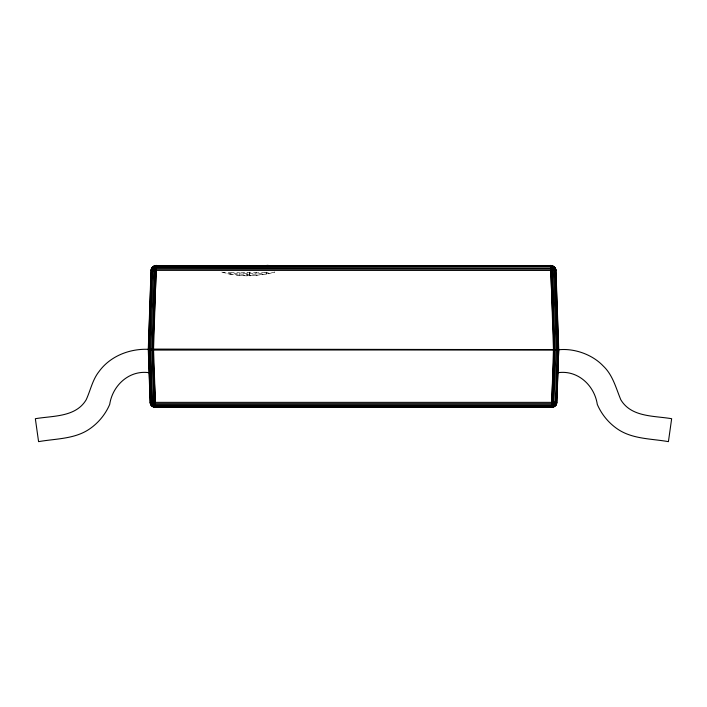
<?xml version="1.0" encoding="UTF-8"?>
<svg xmlns="http://www.w3.org/2000/svg" width="707" height="707" viewBox="0 0 707 707"><rect width="100%" height="100%" fill="white"/><g stroke="black" fill="none" stroke-linecap="round" stroke-linejoin="round"><path stroke-width="0.53" stroke-dasharray="3.54 2.65" d="M222.802 272.283C239.788 276.587 257.79 276.41 274.749 272.054L266.486 274.289L249.43 275.871L247.079 275.871L247.114 272.071M247.079 275.871L239.452 275.509L239.726 272.257L256.782 272.257L257.056 275.509M221.759 272.054L230.022 274.289L230.411 272.089M268.271 272.301C255.103 274.952 241.405 274.952 228.237 272.301M265.072 272.222L249.412 273.636L231.436 272.222M230.022 274.289L239.452 275.509M266.097 272.089L266.486 274.289M249.394 272.071L249.43 275.871"/><path stroke-width="1.06" d="M558.724 349.612L555.967 270.436L555.198 267.882L552.043 265.532L154.957 265.532L151.802 267.882L151.033 270.436L148.276 349.488L150.114 402.363L150.883 404.917L154.046 407.267L552.954 407.267L556.117 404.917L556.886 402.363L558.724 349.612L149.822 349.293L148.276 349.373L148.461 349.779L558.724 349.612L556.665 403.688L552.989 402.398L554.147 349.346L552.07 270.392L550.709 269.111L156.291 269.111C150.246 273.795 149.239 266.521 156.291 265.532L551.999 265.691L555.057 267.971L555.782 270.392L558.539 349.779C573.775 348.091 592.024 354.163 603.239 366.014C612.836 375.055 615.938 388.01 620.799 399.729C631.271 417.386 654.116 415.672 671.65 418.712L668.424 441.645C651.368 438.605 632.571 439.241 617.644 429.114C608.665 423.016 601.551 414.373 597.291 404.386C594.454 385.403 577.734 369.796 557.92 372.704M552.565 267.317L550.709 266.831L155.354 267.016L153.666 267.9L152.579 270.357L149.822 349.293L151.643 402.787L152.747 404.899L154.418 405.836L552.565 405.783L554.217 404.855L555.357 402.787L557.178 349.293L554.438 270.003L553.334 267.9L551.663 266.954L550.709 267.882L551.999 268.315L155.602 267.971L154.957 268.236L155.628 268.068L156.291 269.111L154.93 270.392L152.853 349.346L154.011 402.398L155.372 403.688L551.628 403.688C557.673 398.995 558.68 406.278 551.628 407.267L155.372 407.267C149.601 406.242 147.975 400.445 155.372 402.363L551.628 402.363C555.543 401.116 554.253 404.704 551.628 404.917L154.683 404.819L152.677 402.619L150.909 349.806L153.764 269.862M156.291 265.355L153.534 349.373L155.372 402.363L150.335 403.688L148.461 349.329L151.254 269.111L154.93 270.392L152.173 349.329L154.011 402.398L152.747 402.424L153.119 403.547M551.628 407.435L553.466 349.373L550.709 265.355M552.954 407.267L551.628 403.688L552.989 402.398L554.827 349.329L552.149 270.189L550.709 269.111L551.372 268.068M154.957 265.532L156.291 270.436L152.853 349.346L553.466 349.55L554.147 349.762L551.628 402.363L552.291 404.731M151.899 269.305L148.983 349.806L150.847 402.919L152.191 405.473L154.214 406.613L551.628 406.764L554.809 405.473L556.02 403.494L558.017 349.302L555.234 269.88L553.89 267.317L551.867 266.185L156.291 266.035L153.11 267.317L151.74 270.366L152.668 269.535M553.466 349.435L554.147 349.346L553.466 349.488L554.147 349.346L550.709 270.436L555.746 269.111L555.967 270.436L153.666 270.366L154.957 268.236M554.323 402.619L555.34 402.433L554.809 404.112M556.02 403.494L556.179 402.424L555.357 402.787M154.046 407.267L155.372 402.363L152.853 349.762L153.534 349.435M552.043 265.532L550.709 270.436L555.198 267.882M555.994 403.485L556.701 402.398L556.639 402.999L552.989 402.398M553.881 403.547L556.091 349.302L553.325 269.835M151.943 267.971L151.422 269.164L151.952 267.98M152.8 406.764L155.372 402.363L155.372 407.435M154.038 404.563L155.372 404.917L154.435 405.783L155.372 405.959L154.223 406.587L155.372 406.764L154.091 407.091L151.846 405.836L152.88 406.613M552.954 266.619L553.89 267.317M553.281 266.035L550.709 270.436L554.359 266.831M154.709 404.731L155.372 403.688L153.887 402.424L150.361 402.999L150.299 402.398L151.006 403.485L150.821 402.424L151.696 402.778L152.191 404.112M154.851 270.189L156.291 270.436L153.719 266.035M554.2 406.764L551.628 402.363L553.068 402.61M151.722 405.959L155.372 402.363L150.883 404.917M552.538 268.722L553.334 270.366M151.766 269.88L151.218 270.392L151.28 269.8L154.93 270.392M148.461 349.329C129.779 348.524 110.292 356.01 99.042 371.529C92.449 379.8 90.531 390.326 86.201 399.729C75.729 417.386 52.884 415.672 35.35 418.712L38.576 441.645C55.632 438.605 74.429 439.241 89.356 429.114C98.335 423.016 105.449 414.373 109.709 404.386C112.546 385.403 129.266 369.796 149.08 372.704M153.127 267.343L154.046 266.619M552.565 405.783L551.628 404.917L553.528 404.148M551.628 407.267L555.154 405.836M154.471 267.37L156.291 266.831L155.142 266.212L156.291 266.035L155.01 265.699L156.291 265.532M554.12 406.613L551.628 406.764L552.786 406.613L551.628 405.959L552.582 405.836M155.628 268.068L156.291 267.882L155.354 267.016M153.534 349.612L152.853 349.762L554.147 349.762L553.466 349.612M153.596 270.18L152.562 270.003M552.07 270.392L555.72 269.8L555.782 270.392L555.075 269.314L555.26 270.366L554.438 270.003M552.149 270.189L553.307 270.189M266.901 265.355L268.978 265.514M550.709 265.532L551.99 265.699L550.709 266.035L551.867 266.185L550.709 266.831L551.646 267.016M154.091 407.091L155.372 407.267M553.404 270.18L554.421 270.357L554.279 269.553M152.677 402.619L151.696 402.778M552.803 402.893L556.117 404.917M151.802 267.882L155.116 269.906M551.999 268.315L552.609 268.651M153.543 404.077L154.082 404.475M551.628 402.363L555.278 405.959M156.291 270.436L152.641 266.831M150.874 402.91L150.98 403.494M556.506 403.635L555.967 404.819L556.506 403.635M555.587 269.155L555.048 267.98L555.587 269.155M151.033 404.819L150.494 403.635L151.024 404.819"/></g></svg>
